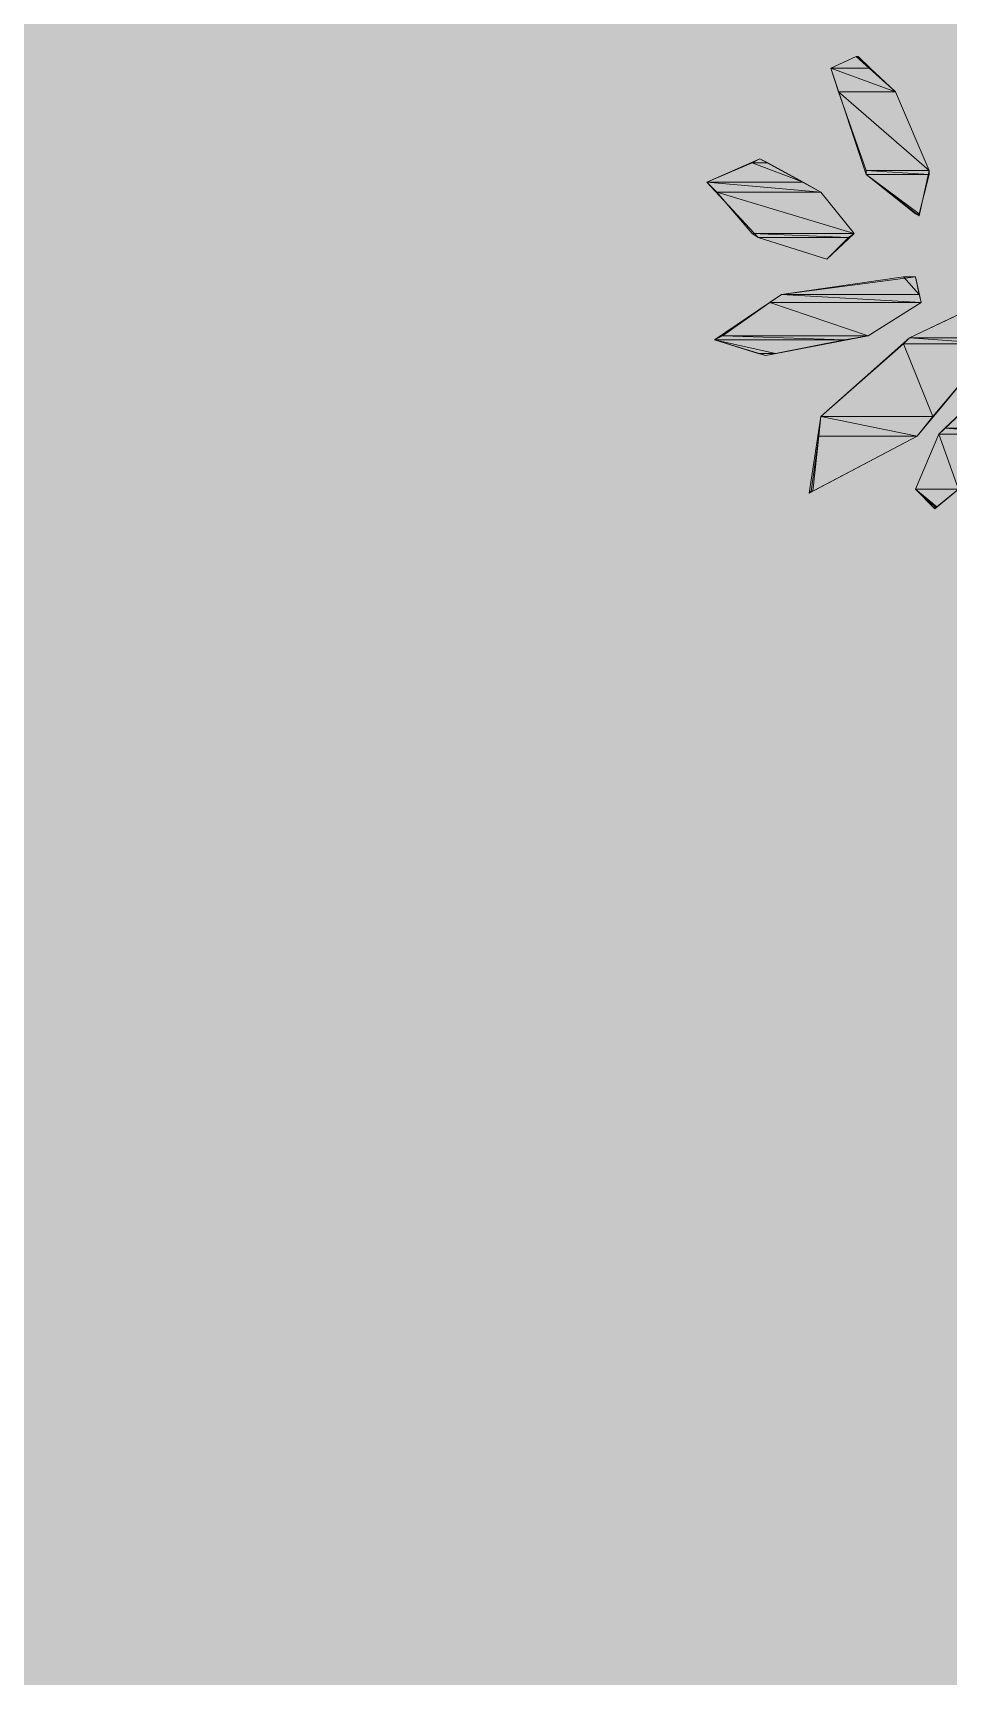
# Model space of a CAD drawing. Header units: metres. Extents: x 349703 to 349913, y 9282546 to 9282694.
# Drawn here: x 349733.789 to 349734.64, y 9282613.149 to 9282614.676 of the extents above; entities that cross this region are included whole.
import ezdxf

# ---------------------------------------------------------------- set-up
doc = ezdxf.new("R2010")
doc.units = ezdxf.units.M
doc.header["$LTSCALE"] = 0.25
doc.layers.add('AREA-VERDE', color=3, linetype='CONTINUOUS', lineweight=9)
doc.layers.add('ARQ-FONDO', color=253, linetype='CONTINUOUS', lineweight=9)

# ---------------------------------------------------------------- blocks, each defined once
blk = doc.blocks.new('ARBOL 1')
at = {"layer": 'ARQ-FONDO', "linetype": 'Continuous', "lineweight": -2}
for p, q in [((348213.384, 9282663.2972), (348213.4077, 9282663.3081)), ((348213.4077, 9282663.3081), (348213.4443, 9282663.2752)), ((348213.4169, 9282663.1985), (348213.384, 9282663.2972)), ((348213.4443, 9282663.2752), (348213.4754, 9282663.2021)), ((348213.2688, 9282663.1912), (348213.3182, 9282663.2131)), ((348213.3182, 9282663.2131), (348213.3748, 9282663.182)), ((348213.4754, 9282663.2021), (348213.4662, 9282663.1601)), ((348213.3164, 9282663.14), (348213.2688, 9282663.1912)), ((348213.4662, 9282663.1601), (348213.4169, 9282663.1985)), ((348213.3748, 9282663.182), (348213.4059, 9282663.1436)), ((348213.3803, 9282663.1199), (348213.3164, 9282663.14)), ((348213.4059, 9282663.1436), (348213.3803, 9282663.1199)), ((348213.3383, 9282663.087), (348213.4626, 9282663.1034)), ((348213.4626, 9282663.1034), (348213.4681, 9282663.0797)), ((348213.2761, 9282663.0449), (348213.3383, 9282663.087)), ((348213.4681, 9282663.0797), (348213.4187, 9282663.0486)), ((348213.4571, 9282663.0468), (348213.5265, 9282663.0797)), ((348213.4187, 9282663.0486), (348213.3237, 9282663.0303)), ((348213.3237, 9282663.0303), (348213.2761, 9282663.0449)), ((348213.3748, 9282662.9737), (348213.4571, 9282663.0468)), ((348213.5357, 9282663.0413), (348213.4644, 9282662.9554)), ((348213.4845, 9282662.9572), (348213.5485, 9282663.0175)), ((348213.3639, 9282662.9024), (348213.3748, 9282662.9737)), ((348213.4626, 9282662.906), (348213.4845, 9282662.9572)), ((348213.5704, 9282662.9627), (348213.4808, 9282662.8878)), ((348213.4644, 9282662.9554), (348213.3639, 9282662.9024)), ((348213.4808, 9282662.8878), (348213.4626, 9282662.906))]:
    blk.add_line(p, q, dxfattribs=at)
for points in [[(348213.4077, 9282663.3081), (348213.4205, 9282663.2972), (348213.384, 9282663.2972)], [(348213.4077, 9282663.3081), (348213.4096, 9282663.3081), (348213.4096, 9282663.3081)], [(348213.4096, 9282663.3081), (348213.4077, 9282663.3081), (348213.4205, 9282663.2972)], [(348213.4205, 9282663.2972), (348213.384, 9282663.2972), (348213.4443, 9282663.2752)], [(348213.384, 9282663.2972), (348213.4443, 9282663.2752), (348213.3913, 9282663.2752)], [(348213.4443, 9282663.2752), (348213.3913, 9282663.2752), (348213.4754, 9282663.2021)], [(348213.3913, 9282663.2752), (348213.4754, 9282663.2021), (348213.4169, 9282663.2021)], [(348213.3109, 9282663.2094), (348213.3584, 9282663.1912), (348213.2688, 9282663.1912)], [(348213.3182, 9282663.2131), (348213.3255, 9282663.2094), (348213.3109, 9282663.2094)], [(348213.3255, 9282663.2094), (348213.3109, 9282663.2094), (348213.3584, 9282663.1912)], [(348213.4754, 9282663.2021), (348213.4169, 9282663.2021), (348213.4754, 9282663.1985)], [(348213.4169, 9282663.2021), (348213.4754, 9282663.1985), (348213.4169, 9282663.1985)], [(348213.3584, 9282663.1912), (348213.2688, 9282663.1912), (348213.3748, 9282663.182)], [(348213.2688, 9282663.1912), (348213.3748, 9282663.182), (348213.278, 9282663.182)], [(348213.4169, 9282663.1985), (348213.4626, 9282663.1619), (348213.4662, 9282663.1619)], [(348213.4169, 9282663.1985), (348213.4754, 9282663.1985), (348213.4662, 9282663.1619)], [(348213.3748, 9282663.182), (348213.278, 9282663.182), (348213.4059, 9282663.1436)], [(348213.278, 9282663.182), (348213.4059, 9282663.1436), (348213.3109, 9282663.1436)], [(348213.4626, 9282663.1619), (348213.4662, 9282663.1619), (348213.4662, 9282663.1601)], [(348213.4059, 9282663.1436), (348213.3109, 9282663.1436), (348213.4004, 9282663.14)], [(348213.3109, 9282663.1436), (348213.4004, 9282663.14), (348213.3164, 9282663.14)], [(348213.3803, 9282663.1199), (348213.3803, 9282663.1199), (348213.3164, 9282663.14)], [(348213.3803, 9282663.1199), (348213.3164, 9282663.14), (348213.4004, 9282663.14)], [(348213.3803, 9282663.1199), (348213.3803, 9282663.1199)], [(348213.4516, 9282663.1034), (348213.4662, 9282663.087), (348213.3383, 9282663.087)], [(348213.4626, 9282663.1034), (348213.4516, 9282663.1034), (348213.4516, 9282663.1034)], [(348213.4626, 9282663.1034), (348213.4516, 9282663.1034), (348213.4662, 9282663.087)], [(348213.3273, 9282663.0797), (348213.4187, 9282663.0486), (348213.2835, 9282663.0486)], [(348213.3383, 9282663.087), (348213.4681, 9282663.0797), (348213.3273, 9282663.0797)], [(348213.4681, 9282663.0797), (348213.3273, 9282663.0797), (348213.4187, 9282663.0486)], [(348213.4662, 9282663.087), (348213.3383, 9282663.087), (348213.4681, 9282663.0797)], [(348213.5265, 9282663.0797), (348213.5338, 9282663.0468), (348213.4571, 9282663.0468)], [(348213.2835, 9282663.0486), (348213.3968, 9282663.0449), (348213.2761, 9282663.0449)], [(348213.4187, 9282663.0486), (348213.2835, 9282663.0486), (348213.3968, 9282663.0449)], [(348213.3968, 9282663.0449), (348213.2761, 9282663.0449), (348213.3328, 9282663.0322)], [(348213.2761, 9282663.0449), (348213.3328, 9282663.0322), (348213.3164, 9282663.0322)], [(348213.4516, 9282663.0413), (348213.479, 9282662.9737), (348213.3748, 9282662.9737)], [(348213.4571, 9282663.0468), (348213.5357, 9282663.0413), (348213.4516, 9282663.0413)], [(348213.5357, 9282663.0413), (348213.4516, 9282663.0413), (348213.479, 9282662.9737)], [(348213.5338, 9282663.0468), (348213.4571, 9282663.0468), (348213.5357, 9282663.0413)], [(348213.3164, 9282663.0322), (348213.3328, 9282663.0322), (348213.3237, 9282663.0303)], [(348213.5485, 9282663.0175), (348213.5704, 9282662.9627), (348213.49, 9282662.9627)], [(348213.3748, 9282662.9737), (348213.4644, 9282662.9554), (348213.373, 9282662.9554)], [(348213.479, 9282662.9737), (348213.3748, 9282662.9737), (348213.4644, 9282662.9554)], [(348213.4845, 9282662.9572), (348213.5028, 9282662.906), (348213.4626, 9282662.906)], [(348213.49, 9282662.9627), (348213.5613, 9282662.9572), (348213.4845, 9282662.9572)], [(348213.5613, 9282662.9572), (348213.4845, 9282662.9572), (348213.5028, 9282662.906)], [(348213.5704, 9282662.9627), (348213.49, 9282662.9627), (348213.5613, 9282662.9572)], [(348213.373, 9282662.9554), (348213.3675, 9282662.9042), (348213.3657, 9282662.9042)], [(348213.4644, 9282662.9554), (348213.373, 9282662.9554), (348213.3675, 9282662.9042)], [(348213.3657, 9282662.9042), (348213.3675, 9282662.9042), (348213.3639, 9282662.9024)], [(348213.4626, 9282662.906), (348213.4808, 9282662.8896), (348213.4827, 9282662.8896)], [(348213.4626, 9282662.906), (348213.5028, 9282662.906), (348213.4827, 9282662.8896)], [(348213.4808, 9282662.8896), (348213.4827, 9282662.8896), (348213.4808, 9282662.8878)]]:
    blk.add_lwpolyline(points, close=True, dxfattribs=at)

msp = doc.modelspace()

# ---------------------------------------------------------------- hatches: boundary and pattern name
at = {"layer": 'AREA-VERDE', "lineweight": 0, "true_color": 0xc4e4b2, "transparency": 33554610}
h = msp.add_hatch(color=3, dxfattribs=at)
h.dxf.hatch_style = 1
h.paths.add_polyline_path([(349744.8805, 9282618.03), (349744.3953, 9282618.5151), (349733.9522, 9282618.5151), (349733.5859, 9282618.8815), (349733.5859, 9282620.8642), (349731.2363, 9282620.8642), (349731.2363, 9282609.065), (349737.8297, 9282609.065), (349737.8297, 9282614.6405), (349744.8805, 9282614.6405)])

# ---------------------------------------------------------------- block references
at = {"layer": 'ARQ-FONDO'}
msp.add_blockref('ARBOL 1', (1521.1467, -48.6542), dxfattribs=at)

doc.saveas('drawing.dxf')
